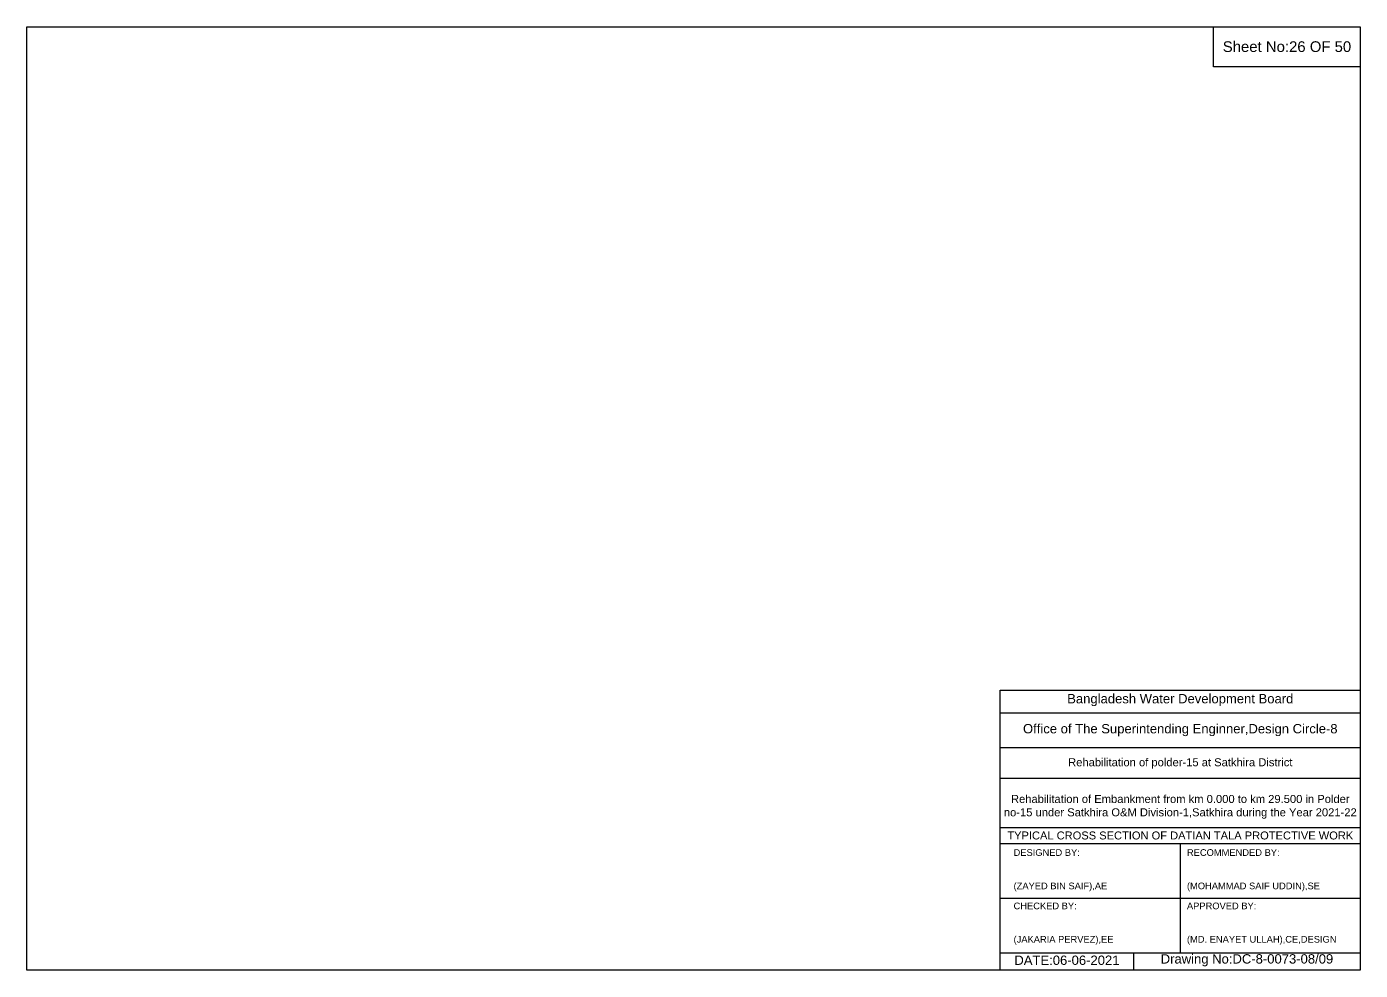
# Model space of a CAD drawing. Header units: inches. Extents: x 89000 to 845000, y -7071 to 18.
# Drawn here: x 475000 to 485000, y -7071 to 0 of the extents above; entities that cross this region are included whole.
import ezdxf

# ---------------------------------------------------------------- set-up
doc = ezdxf.new("R2010")
doc.units = ezdxf.units.IN
doc.header["$LTSCALE"] = 7
doc.header["$MEASUREMENT"] = 0
doc.styles.get("Standard").update_dxf_attribs({"font": 'arial.ttf'})

msp = doc.modelspace()

# ---------------------------------------------------------------- linework, layer by layer
for points in [[(475000, 0), (485000, 0), (485000, -7071), (475000, -7071)], [(483900, 0), (485000, 0), (485000, -300), (483900, -300)]]:
    msp.add_lwpolyline(points, close=True)
for points in [[(482300, -7071), (482300, -4971), (485000, -4971)], [(482300, -5141), (485000, -5141)], [(482300, -5401), (485000, -5401)], [(482300, -5631), (485000, -5631)], [(482300, -6001), (485000, -6001)], [(482300, -6121), (485000, -6121)], [(483650, -6121), (483650, -6941)], [(482300, -6531), (485000, -6531)], [(482300, -6941), (485000, -6941)], [(483300, -6941), (483300, -7071)]]:
    msp.add_lwpolyline(points)

# ---------------------------------------------------------------- texts
at = {"attachment_point": 5}
for s, insert, char_height in [('Sheet No:26 OF 50', (484450, -150), 80), ('Bangladesh Water Development Board', (483650, -5046), 70), ('Office of The Superintending Enginner,Design Circle-8', (483650, -5271), 70)]:
    msp.add_mtext(s, dxfattribs=dict(at, insert=insert, char_height=char_height))
for s, insert, char_height, width, attachment_point in [('Rehabilitation of polder-15 at Satkhira District', (483650, -5521), 60, 2800, 5), ('Rehabilitation of Embankment from km 0.000 to km 29.500 in Polder no-15 under Satkhira O&M Division-1,Satkhira during the Year 2021-22', (483650, -5846), 60, 2700, 5), ('TYPICAL CROSS SECTION OF DATIAN TALA PROTECTIVE WORK', (483650, -6061), 59.5765532, 2800, 5), ('DESIGNED BY:^J^J^J(ZAYED BIN SAIF),AE', (482400, -6321), 50, 1400, 4), ('RECOMMENDED BY:^J^J^J(MOHAMMAD SAIF UDDIN),SE', (483700, -6321), 50, 1400, 4), ('CHECKED BY:^J^J^J(JAKARIA PERVEZ),EE', (482400, -6721), 50, 1400, 4), ('APPROVED BY:^J^J^J(MD. ENAYET ULLAH),CE,DESIGN', (483700, -6721), 50, 1400, 4), ('DATE:06-06-2021', (482800, -6996), 70, 1400, 5), ('Drawing No:DC-8-0073-08/09', (484150, -6996), 70, 2200, 5)]:
    msp.add_mtext(s, dxfattribs=dict(insert=insert, char_height=char_height, width=width, attachment_point=attachment_point))

doc.saveas('drawing.dxf')
